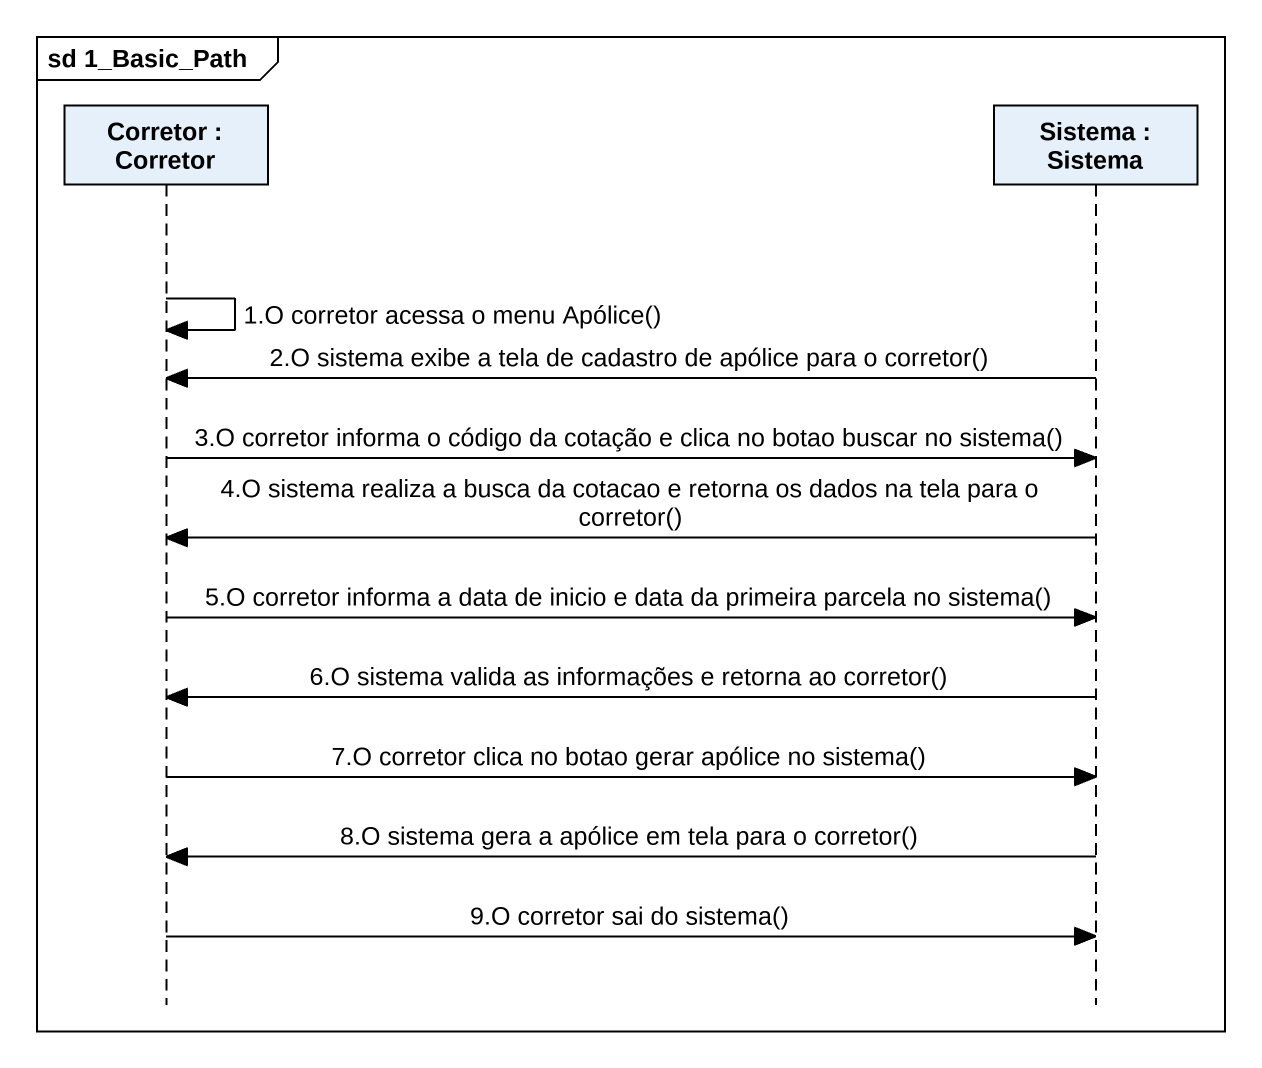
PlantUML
@startuml
mainframe sd 1_Basic_Path
hide footbox
participant "Corretor : Corretor" as Corretor
participant "Sistema : Sistema" as Sistema

Corretor -> Corretor : 1.O corretor acessa o menu Apólice()
Sistema -> Corretor : 2.O sistema exibe a tela de cadastro de apólice para o corretor()
Corretor -> Sistema : 3.O corretor informa o código da cotação e clica no botao buscar no sistema()
Sistema -> Corretor : 4.O sistema realiza a busca da cotacao e retorna os dados na tela para o corretor()
Corretor -> Sistema : 5.O corretor informa a data de inicio e data da primeira parcela no sistema()
Sistema -> Corretor : 6.O sistema valida as informações e retorna ao corretor()
Corretor -> Sistema : 7.O corretor clica no botao gerar apólice no sistema()
Sistema -> Corretor : 8.O sistema gera a apólice em tela para o corretor()
Corretor -> Sistema : 9.O corretor sai do sistema()
@enduml
